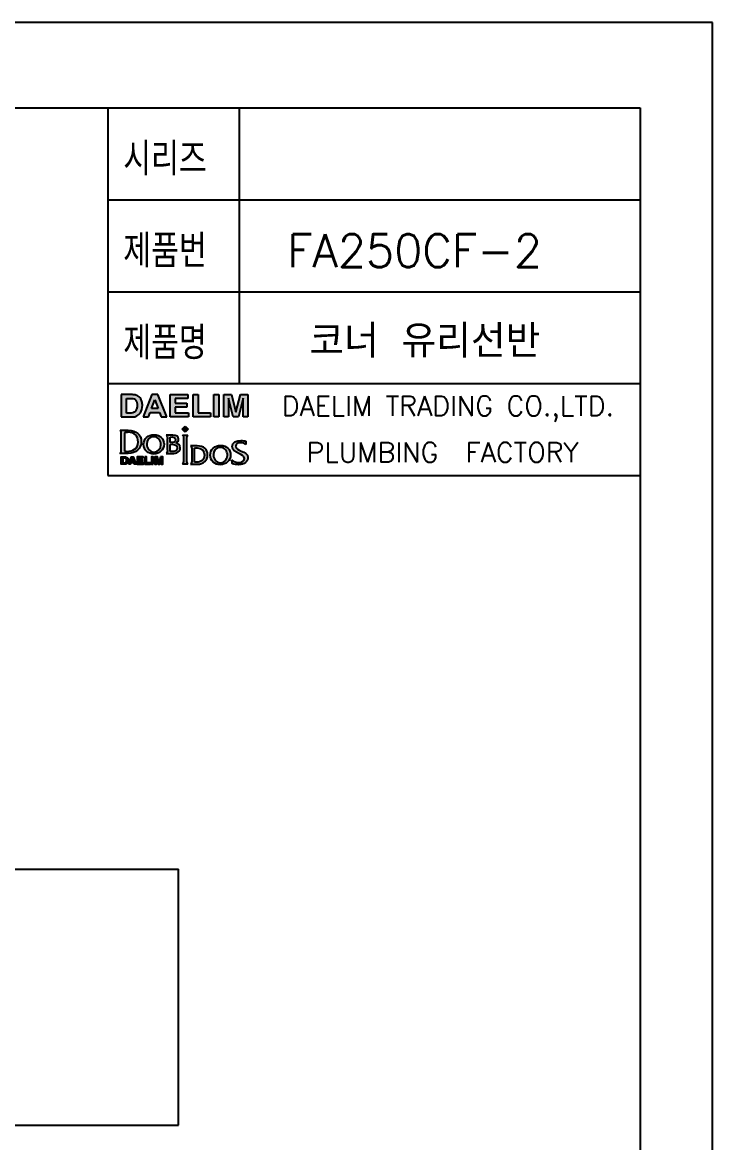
# Model space of a CAD drawing. Extents: x -7342 to 109, y -2632 to 214.
# Drawn here: x -5386.5 to -5281.5, y -2505.9 to -2335.3 of the extents above; entities that cross this region are included whole.
import ezdxf
from ezdxf.enums import TextEntityAlignment as Align

# ---------------------------------------------------------------- set-up
doc = ezdxf.new("R2010")
doc.units = 0
doc.header["$LTSCALE"] = 7
doc.layers.get('0').update_dxf_attribs({"color": 2, "linetype": 'CONTINUOUS'})
for name, color, linetype in [('D', 2, 'CONTINUOUS'), ('DIM', 2, 'CONTINUOUS'), ('TXT', 4, 'CONTINUOUS')]:
    doc.layers.add(name, color=color, linetype=linetype)
doc.styles.add('GHS', font='ROMANS.shx', dxfattribs={"bigfont": 'GHS.shx'})

# ---------------------------------------------------------------- blocks, each defined once
blk = doc.blocks.new('BORDER')
for p, q in [((1, 1), (0, 1)), ((1, 0), (1, 1))]:
    blk.add_line(p, q)

msp = doc.modelspace()

# ---------------------------------------------------------------- hatches: boundary and pattern name
at = {"layer": 'D'}
h = msp.add_hatch(color=256, dxfattribs=at)
h.dxf.hatch_style = 2
edge = h.paths.add_edge_path()
edge.add_spline(control_points=[(-5369.846, -2391.987), (-5369.846, -2391.987), (-5371.481, -2391.987), (-5371.481, -2391.987), (-5371.481, -2391.987), (-5371.481, -2395.392), (-5371.481, -2395.392), (-5371.481, -2395.392), (-5369.846, -2395.392), (-5369.846, -2395.392), (-5369.272, -2395.392), (-5368.847, -2395.18), (-5368.573, -2394.756), (-5368.371, -2394.442), (-5368.269, -2394.059), (-5368.269, -2393.605), (-5368.269, -2393.427), (-5368.293, -2393.239), (-5368.341, -2393.042), (-5368.389, -2392.846), (-5368.48, -2392.662), (-5368.611, -2392.493), (-5368.776, -2392.283), (-5368.992, -2392.139), (-5369.257, -2392.06), (-5369.415, -2392.015), (-5369.61, -2391.99), (-5369.846, -2391.987)], knot_values=[0, 0, 0, 0, 1, 1, 1, 2, 2, 2, 3, 3, 3, 4, 4, 4, 5, 5, 5, 6, 6, 6, 7, 7, 7, 8, 8, 8, 9, 9, 9, 9], degree=3, periodic=0)
edge = h.paths.add_edge_path()
edge.add_spline(control_points=[(-5369.979, -2392.573), (-5369.616, -2392.573), (-5369.374, -2392.665), (-5369.254, -2392.852), (-5369.134, -2393.037), (-5369.072, -2393.306), (-5369.072, -2393.653), (-5369.072, -2393.907), (-5369.112, -2394.124), (-5369.193, -2394.307), (-5369.341, -2394.639), (-5369.603, -2394.806), (-5369.979, -2394.806), (-5369.979, -2394.806), (-5370.712, -2394.806), (-5370.712, -2394.806), (-5370.712, -2394.806), (-5370.712, -2392.573), (-5370.712, -2392.573), (-5370.712, -2392.573), (-5369.979, -2392.573), (-5369.979, -2392.573)], knot_values=[0, 0, 0, 0, 1, 1, 1, 2, 2, 2, 3, 3, 3, 4, 4, 4, 5, 5, 5, 6, 6, 6, 7, 7, 7, 7], degree=3, periodic=0)
h = msp.add_hatch(color=256, dxfattribs=at)
h.dxf.hatch_style = 2
edge = h.paths.add_edge_path()
edge.add_spline(control_points=[(-5368.164, -2395.392), (-5368.164, -2395.392), (-5367.333, -2395.392), (-5367.333, -2395.392), (-5367.333, -2395.392), (-5367.075, -2394.689), (-5367.075, -2394.689), (-5367.075, -2394.689), (-5365.684, -2394.689), (-5365.684, -2394.689), (-5365.684, -2394.689), (-5365.434, -2395.392), (-5365.434, -2395.392), (-5365.434, -2395.392), (-5364.574, -2395.392), (-5364.574, -2395.392), (-5364.574, -2395.392), (-5365.911, -2391.987), (-5365.911, -2391.987), (-5365.911, -2391.987), (-5366.811, -2391.987), (-5366.811, -2391.987), (-5366.811, -2391.987), (-5368.164, -2395.392), (-5368.164, -2395.392)], knot_values=[0, 0, 0, 0, 1, 1, 1, 2, 2, 2, 3, 3, 3, 4, 4, 4, 5, 5, 5, 6, 6, 6, 7, 7, 7, 8, 8, 8, 8], degree=3, periodic=0)
edge = h.paths.add_edge_path()
edge.add_spline(control_points=[(-5366.37, -2392.765), (-5366.37, -2392.765), (-5365.893, -2394.104), (-5365.893, -2394.104), (-5365.893, -2394.104), (-5366.862, -2394.104), (-5366.862, -2394.104), (-5366.862, -2394.104), (-5366.37, -2392.765), (-5366.37, -2392.765)], knot_values=[0, 0, 0, 0, 1, 1, 1, 2, 2, 2, 3, 3, 3, 3], degree=3, periodic=0)
h = msp.add_hatch(color=256, dxfattribs=at)
h.dxf.hatch_style = 2
edge = h.paths.add_edge_path()
edge.add_spline(control_points=[(-5361.332, -2392.59), (-5361.332, -2392.59), (-5363.287, -2392.59), (-5363.287, -2392.59), (-5363.287, -2392.59), (-5363.287, -2393.31), (-5363.287, -2393.31), (-5363.287, -2393.31), (-5361.496, -2393.31), (-5361.496, -2393.31), (-5361.496, -2393.31), (-5361.496, -2393.895), (-5361.496, -2393.895), (-5361.496, -2393.895), (-5363.287, -2393.895), (-5363.287, -2393.895), (-5363.287, -2393.895), (-5363.287, -2394.782), (-5363.287, -2394.782), (-5363.287, -2394.782), (-5361.233, -2394.782), (-5361.233, -2394.782), (-5361.233, -2394.782), (-5361.233, -2395.392), (-5361.233, -2395.392), (-5361.233, -2395.392), (-5364.062, -2395.392), (-5364.062, -2395.392), (-5364.062, -2395.392), (-5364.062, -2391.987), (-5364.062, -2391.987), (-5364.062, -2391.987), (-5361.332, -2391.987), (-5361.332, -2391.987), (-5361.332, -2391.987), (-5361.332, -2392.59), (-5361.332, -2392.59)], knot_values=[0, 0, 0, 0, 1, 1, 1, 2, 2, 2, 3, 3, 3, 4, 4, 4, 5, 5, 5, 6, 6, 6, 7, 7, 7, 8, 8, 8, 9, 9, 9, 10, 10, 10, 11, 11, 11, 12, 12, 12, 12], degree=3, periodic=0)
h = msp.add_hatch(color=256, dxfattribs=at)
h.dxf.hatch_style = 2
edge = h.paths.add_edge_path()
edge.add_spline(control_points=[(-5360.565, -2391.987), (-5360.565, -2391.987), (-5359.776, -2391.987), (-5359.776, -2391.987), (-5359.776, -2391.987), (-5359.776, -2394.782), (-5359.776, -2394.782), (-5359.776, -2394.782), (-5357.888, -2394.782), (-5357.888, -2394.782), (-5357.888, -2394.782), (-5357.888, -2395.392), (-5357.888, -2395.392), (-5357.888, -2395.392), (-5360.565, -2395.392), (-5360.565, -2395.392), (-5360.565, -2395.392), (-5360.565, -2391.987), (-5360.565, -2391.987)], knot_values=[0, 0, 0, 0, 1, 1, 1, 2, 2, 2, 3, 3, 3, 4, 4, 4, 5, 5, 5, 6, 6, 6, 6], degree=3, periodic=0)
h = msp.add_hatch(color=256, dxfattribs=at)
h.dxf.hatch_style = 2
edge = h.paths.add_edge_path()
edge.add_spline(control_points=[(-5356.625, -2395.392), (-5356.625, -2395.392), (-5357.415, -2395.392), (-5357.415, -2395.392), (-5357.415, -2395.392), (-5357.415, -2391.987), (-5357.415, -2391.987), (-5357.415, -2391.987), (-5356.625, -2391.987), (-5356.625, -2391.987), (-5356.625, -2391.987), (-5356.625, -2395.392), (-5356.625, -2395.392)], knot_values=[0, 0, 0, 0, 1, 1, 1, 2, 2, 2, 3, 3, 3, 4, 4, 4, 4], degree=3, periodic=0)
h = msp.add_hatch(color=256, dxfattribs=at)
h.dxf.hatch_style = 2
edge = h.paths.add_edge_path()
edge.add_spline(control_points=[(-5353.36, -2391.987), (-5353.36, -2391.987), (-5352.223, -2391.987), (-5352.223, -2391.987), (-5352.223, -2391.987), (-5352.223, -2395.392), (-5352.223, -2395.392), (-5352.223, -2395.392), (-5352.956, -2395.392), (-5352.956, -2395.392), (-5352.956, -2395.392), (-5352.956, -2393.089), (-5352.956, -2393.089), (-5352.956, -2393.023), (-5352.955, -2392.93), (-5352.955, -2392.811), (-5352.952, -2392.691), (-5352.951, -2392.599), (-5352.951, -2392.534), (-5352.951, -2392.534), (-5353.673, -2395.392), (-5353.673, -2395.392), (-5353.673, -2395.392), (-5354.443, -2395.392), (-5354.443, -2395.392), (-5354.443, -2395.392), (-5355.159, -2392.534), (-5355.159, -2392.534), (-5355.159, -2392.599), (-5355.159, -2392.691), (-5355.156, -2392.811), (-5355.154, -2392.93), (-5355.154, -2393.023), (-5355.154, -2393.089), (-5355.154, -2393.089), (-5355.154, -2395.392), (-5355.154, -2395.392), (-5355.154, -2395.392), (-5355.889, -2395.392), (-5355.889, -2395.392), (-5355.889, -2395.392), (-5355.889, -2391.987), (-5355.889, -2391.987), (-5355.889, -2391.987), (-5354.737, -2391.987), (-5354.737, -2391.987), (-5354.737, -2391.987), (-5354.048, -2394.663), (-5354.048, -2394.663), (-5354.048, -2394.663), (-5353.36, -2391.987), (-5353.36, -2391.987)], knot_values=[0, 0, 0, 0, 1, 1, 1, 2, 2, 2, 3, 3, 3, 4, 4, 4, 5, 5, 5, 6, 6, 6, 7, 7, 7, 8, 8, 8, 9, 9, 9, 10, 10, 10, 11, 11, 11, 12, 12, 12, 13, 13, 13, 14, 14, 14, 15, 15, 15, 16, 16, 16, 17, 17, 17, 17], degree=3, periodic=0)
h = msp.add_hatch(color=256, dxfattribs=at)
h.dxf.hatch_style = 2
edge = h.paths.add_edge_path()
edge.add_spline(control_points=[(-5370.977, -2397.79), (-5370.977, -2397.79), (-5371.001, -2397.795), (-5371.001, -2397.795), (-5371.001, -2397.795), (-5371.001, -2400.581), (-5371.001, -2400.581), (-5371.001, -2400.581), (-5370.977, -2400.586), (-5370.977, -2400.586), (-5370.846, -2400.613), (-5370.708, -2400.625), (-5370.556, -2400.625), (-5369.802, -2400.625), (-5368.922, -2400.255), (-5368.922, -2399.21), (-5368.922, -2398.255), (-5369.468, -2397.728), (-5370.459, -2397.728), (-5370.625, -2397.728), (-5370.794, -2397.749), (-5370.977, -2397.79)], knot_values=[0, 0, 0, 0, 1, 1, 1, 2, 2, 2, 3, 3, 3, 4, 4, 4, 5, 5, 5, 6, 6, 6, 7, 7, 7, 7], degree=3, periodic=0)
edge = h.paths.add_edge_path()
edge.add_spline(control_points=[(-5370.418, -2397.42), (-5369.197, -2397.42), (-5368.439, -2398.081), (-5368.439, -2399.144), (-5368.439, -2400.198), (-5369.264, -2400.934), (-5370.445, -2400.934), (-5370.445, -2400.934), (-5371.566, -2400.934), (-5371.684, -2400.934), (-5371.5, -2400.781), (-5371.479, -2400.585), (-5371.479, -2400.36), (-5371.479, -2400.332), (-5371.479, -2400.304), (-5371.479, -2400.275), (-5371.479, -2400.275), (-5371.48, -2400.182), (-5371.48, -2400.182), (-5371.48, -2400.182), (-5371.48, -2398.134), (-5371.48, -2398.134), (-5371.48, -2398.134), (-5371.479, -2398.053), (-5371.479, -2398.053), (-5371.479, -2398.022), (-5371.478, -2397.99), (-5371.478, -2397.958), (-5371.478, -2397.755), (-5371.497, -2397.526), (-5371.653, -2397.42), (-5371.487, -2397.42), (-5370.418, -2397.42), (-5370.418, -2397.42)], knot_values=[0, 0, 0, 0, 1, 1, 1, 2, 2, 2, 3, 3, 3, 4, 4, 4, 5, 5, 5, 6, 6, 6, 7, 7, 7, 8, 8, 8, 9, 9, 9, 10, 10, 10, 11, 11, 11, 11], degree=3, periodic=0)
h = msp.add_hatch(color=256, dxfattribs=at)
h.dxf.hatch_style = 2
h.paths.add_polyline_path([(-5361.312, -2397.245), (-5361.76, -2397.692), (-5362.207, -2397.245), (-5361.76, -2396.797)])
h = msp.add_hatch(color=256, dxfattribs=at)
h.dxf.hatch_style = 2
edge = h.paths.add_edge_path()
edge.add_spline(control_points=[(-5366.503, -2398.092), (-5367.396, -2398.071), (-5368.098, -2398.747), (-5368.098, -2399.555), (-5368.098, -2400.428), (-5367.388, -2401.032), (-5366.545, -2401.032), (-5365.699, -2401.032), (-5364.98, -2400.402), (-5364.98, -2399.534), (-5364.98, -2398.769), (-5365.609, -2398.088), (-5366.503, -2398.092)], knot_values=[0, 0, 0, 0, 1, 1, 1, 2, 2, 2, 3, 3, 3, 4, 4, 4, 4], degree=3, periodic=0)
edge = h.paths.add_edge_path()
edge.add_spline(control_points=[(-5366.532, -2398.398), (-5365.861, -2398.398), (-5365.465, -2398.998), (-5365.465, -2399.619), (-5365.465, -2400.253), (-5365.877, -2400.725), (-5366.524, -2400.725), (-5367.192, -2400.725), (-5367.613, -2400.113), (-5367.613, -2399.517), (-5367.613, -2398.875), (-5367.192, -2398.398), (-5366.532, -2398.398)], knot_values=[0, 0, 0, 0, 1, 1, 1, 2, 2, 2, 3, 3, 3, 4, 4, 4, 4], degree=3, periodic=0)
h = msp.add_hatch(color=256, dxfattribs=at)
h.dxf.hatch_style = 2
edge = h.paths.add_edge_path()
edge.add_spline(control_points=[(-5364.042, -2399.292), (-5364.042, -2399.292), (-5364.042, -2398.458), (-5364.042, -2398.458), (-5364.042, -2398.458), (-5363.757, -2398.428), (-5363.757, -2398.428), (-5363.502, -2398.403), (-5363.23, -2398.556), (-5363.23, -2398.849), (-5363.23, -2399.198), (-5363.625, -2399.292), (-5363.902, -2399.292), (-5363.902, -2399.292), (-5364.042, -2399.292), (-5364.042, -2399.292)], knot_values=[0, 0, 0, 0, 1, 1, 1, 2, 2, 2, 3, 3, 3, 4, 4, 4, 5, 5, 5, 5], degree=3, periodic=0)
edge = h.paths.add_edge_path()
edge.add_spline(control_points=[(-5364.476, -2400.364), (-5364.476, -2400.559), (-5364.451, -2400.87), (-5364.663, -2400.951), (-5364.663, -2400.951), (-5364.663, -2400.963), (-5364.663, -2400.963), (-5364.663, -2400.963), (-5363.961, -2400.963), (-5363.961, -2400.963), (-5363.643, -2400.963), (-5363.306, -2400.976), (-5363.009, -2400.832), (-5362.724, -2400.696), (-5362.498, -2400.415), (-5362.498, -2400.087), (-5362.498, -2399.67), (-5362.809, -2399.415), (-5363.192, -2399.334), (-5362.949, -2399.228), (-5362.766, -2399.066), (-5362.766, -2398.781), (-5362.766, -2398.403), (-5363.094, -2398.165), (-5363.655, -2398.165), (-5363.655, -2398.165), (-5364.663, -2398.165), (-5364.663, -2398.165), (-5364.663, -2398.165), (-5364.663, -2398.177), (-5364.663, -2398.177), (-5364.446, -2398.258), (-5364.476, -2398.569), (-5364.476, -2398.76), (-5364.476, -2398.76), (-5364.476, -2400.364), (-5364.476, -2400.364)], knot_values=[0, 0, 0, 0, 1, 1, 1, 2, 2, 2, 3, 3, 3, 4, 4, 4, 5, 5, 5, 6, 6, 6, 7, 7, 7, 8, 8, 8, 9, 9, 9, 10, 10, 10, 11, 11, 11, 12, 12, 12, 12], degree=3, periodic=0)
edge = h.paths.add_edge_path()
edge.add_spline(control_points=[(-5364.042, -2400.623), (-5364.042, -2400.623), (-5364.042, -2399.572), (-5364.042, -2399.572), (-5364.042, -2399.572), (-5363.745, -2399.555), (-5363.745, -2399.555), (-5363.37, -2399.534), (-5362.97, -2399.713), (-5362.97, -2400.126), (-5362.97, -2400.529), (-5363.323, -2400.691), (-5363.672, -2400.657), (-5363.672, -2400.657), (-5364.042, -2400.623), (-5364.042, -2400.623)], knot_values=[0, 0, 0, 0, 1, 1, 1, 2, 2, 2, 3, 3, 3, 4, 4, 4, 5, 5, 5, 5], degree=3, periodic=0)
h = msp.add_hatch(color=256, dxfattribs=at)
h.dxf.hatch_style = 2
edge = h.paths.add_edge_path()
edge.add_spline(control_points=[(-5361.977, -2398.764), (-5361.977, -2398.569), (-5361.947, -2398.258), (-5362.164, -2398.177), (-5362.164, -2398.177), (-5362.164, -2398.165), (-5362.164, -2398.165), (-5362.164, -2398.165), (-5361.356, -2398.165), (-5361.356, -2398.165), (-5361.356, -2398.165), (-5361.356, -2398.177), (-5361.356, -2398.177), (-5361.568, -2398.258), (-5361.543, -2398.573), (-5361.543, -2398.764), (-5361.543, -2398.764), (-5361.543, -2401.992), (-5361.543, -2401.992), (-5361.543, -2402.183), (-5361.568, -2402.494), (-5361.356, -2402.575), (-5361.356, -2402.575), (-5361.356, -2402.587), (-5361.356, -2402.587), (-5361.356, -2402.587), (-5362.164, -2402.587), (-5362.164, -2402.587), (-5362.164, -2402.587), (-5362.164, -2402.575), (-5362.164, -2402.575), (-5361.951, -2402.498), (-5361.977, -2402.183), (-5361.977, -2401.992), (-5361.977, -2401.992), (-5361.977, -2398.764), (-5361.977, -2398.764)], knot_values=[0, 0, 0, 0, 1, 1, 1, 2, 2, 2, 3, 3, 3, 4, 4, 4, 5, 5, 5, 6, 6, 6, 7, 7, 7, 8, 8, 8, 9, 9, 9, 10, 10, 10, 11, 11, 11, 12, 12, 12, 12], degree=3, periodic=0)
h = msp.add_hatch(color=256, dxfattribs=at)
h.dxf.hatch_style = 2
edge = h.paths.add_edge_path()
edge.add_spline(control_points=[(-5356.367, -2399.718), (-5357.26, -2399.697), (-5357.962, -2400.373), (-5357.962, -2401.182), (-5357.962, -2402.054), (-5357.252, -2402.658), (-5356.409, -2402.658), (-5355.563, -2402.658), (-5354.844, -2402.028), (-5354.844, -2401.16), (-5354.844, -2400.395), (-5355.473, -2399.714), (-5356.367, -2399.718)], knot_values=[0, 0, 0, 0, 1, 1, 1, 2, 2, 2, 3, 3, 3, 4, 4, 4, 4], degree=3, periodic=0)
edge = h.paths.add_edge_path()
edge.add_spline(control_points=[(-5356.396, -2400.025), (-5355.724, -2400.025), (-5355.328, -2400.624), (-5355.328, -2401.245), (-5355.328, -2401.879), (-5355.741, -2402.351), (-5356.388, -2402.351), (-5357.056, -2402.351), (-5357.477, -2401.739), (-5357.477, -2401.143), (-5357.477, -2400.501), (-5357.056, -2400.025), (-5356.396, -2400.025)], knot_values=[0, 0, 0, 0, 1, 1, 1, 2, 2, 2, 3, 3, 3, 4, 4, 4, 4], degree=3, periodic=0)
h = msp.add_hatch(color=256, dxfattribs=at)
h.dxf.hatch_style = 2
edge = h.paths.add_edge_path()
edge.add_spline(control_points=[(-5353.625, -2402.659), (-5353.966, -2402.659), (-5354.284, -2402.606), (-5354.569, -2402.503), (-5354.576, -2402.473), (-5354.67, -2402.068), (-5354.701, -2401.935), (-5354.377, -2402.186), (-5353.96, -2402.335), (-5353.565, -2402.335), (-5353.226, -2402.335), (-5352.755, -2402.127), (-5352.755, -2401.737), (-5352.755, -2401.324), (-5353.167, -2401.14), (-5353.602, -2400.945), (-5354.104, -2400.721), (-5354.623, -2400.488), (-5354.623, -2399.89), (-5354.623, -2399.217), (-5353.907, -2398.979), (-5353.294, -2398.979), (-5353.022, -2398.979), (-5352.762, -2399.017), (-5352.518, -2399.09), (-5352.518, -2399.131), (-5352.518, -2399.493), (-5352.518, -2399.603), (-5352.729, -2399.42), (-5353.041, -2399.303), (-5353.337, -2399.303), (-5353.676, -2399.303), (-5354.071, -2399.441), (-5354.071, -2399.831), (-5354.071, -2400.196), (-5353.659, -2400.384), (-5353.222, -2400.584), (-5352.721, -2400.813), (-5352.203, -2401.05), (-5352.203, -2401.568), (-5352.203, -2402.093), (-5352.747, -2402.659), (-5353.625, -2402.659)], knot_values=[0, 0, 0, 0, 1, 1, 1, 2, 2, 2, 3, 3, 3, 4, 4, 4, 5, 5, 5, 6, 6, 6, 7, 7, 7, 8, 8, 8, 9, 9, 9, 10, 10, 10, 11, 11, 11, 12, 12, 12, 13, 13, 13, 14, 14, 14, 14], degree=3, periodic=0)
h = msp.add_hatch(color=256, dxfattribs=at)
h.dxf.hatch_style = 2
edge = h.paths.add_edge_path()
edge.add_spline(control_points=[(-5360.771, -2401.977), (-5360.771, -2402.228), (-5360.746, -2402.432), (-5360.958, -2402.577), (-5360.958, -2402.577), (-5360.958, -2402.589), (-5360.958, -2402.589), (-5360.958, -2402.589), (-5359.937, -2402.589), (-5359.937, -2402.589), (-5358.985, -2402.589), (-5358.342, -2402.003), (-5358.342, -2401.165), (-5358.342, -2400.318), (-5358.946, -2399.791), (-5359.916, -2399.791), (-5359.916, -2399.791), (-5360.958, -2399.791), (-5360.958, -2399.791), (-5360.958, -2399.791), (-5360.958, -2399.803), (-5360.958, -2399.803), (-5360.742, -2399.867), (-5360.771, -2400.178), (-5360.771, -2400.373), (-5360.771, -2400.373), (-5360.771, -2401.977), (-5360.771, -2401.977)], knot_values=[0, 0, 0, 0, 1, 1, 1, 2, 2, 2, 3, 3, 3, 4, 4, 4, 5, 5, 5, 6, 6, 6, 7, 7, 7, 8, 8, 8, 9, 9, 9, 9], degree=3, periodic=0)
edge = h.paths.add_edge_path()
edge.add_spline(control_points=[(-5360.337, -2400.144), (-5360.21, -2400.114), (-5360.082, -2400.097), (-5359.954, -2400.097), (-5359.244, -2400.097), (-5358.827, -2400.471), (-5358.827, -2401.216), (-5358.827, -2401.952), (-5359.393, -2402.283), (-5360.027, -2402.283), (-5360.133, -2402.283), (-5360.235, -2402.275), (-5360.337, -2402.254), (-5360.337, -2402.254), (-5360.337, -2400.144), (-5360.337, -2400.144)], knot_values=[0, 0, 0, 0, 1, 1, 1, 2, 2, 2, 3, 3, 3, 4, 4, 4, 5, 5, 5, 5], degree=3, periodic=0)
h = msp.add_hatch(color=256, dxfattribs=at)
h.dxf.hatch_style = 2
edge = h.paths.add_edge_path()
edge.add_spline(control_points=[(-5370.942, -2401.471), (-5370.942, -2401.471), (-5371.478, -2401.471), (-5371.478, -2401.471), (-5371.478, -2401.471), (-5371.478, -2402.587), (-5371.478, -2402.587), (-5371.478, -2402.587), (-5370.942, -2402.587), (-5370.942, -2402.587), (-5370.754, -2402.587), (-5370.614, -2402.518), (-5370.524, -2402.379), (-5370.458, -2402.276), (-5370.424, -2402.15), (-5370.424, -2402.001), (-5370.424, -2401.943), (-5370.432, -2401.881), (-5370.448, -2401.817), (-5370.464, -2401.752), (-5370.494, -2401.692), (-5370.537, -2401.636), (-5370.591, -2401.568), (-5370.662, -2401.52), (-5370.749, -2401.494), (-5370.8, -2401.48), (-5370.864, -2401.472), (-5370.942, -2401.471)], knot_values=[0, 0, 0, 0, 1, 1, 1, 2, 2, 2, 3, 3, 3, 4, 4, 4, 5, 5, 5, 6, 6, 6, 7, 7, 7, 8, 8, 8, 9, 9, 9, 9], degree=3, periodic=0)
edge = h.paths.add_edge_path()
edge.add_spline(control_points=[(-5370.985, -2401.663), (-5370.866, -2401.663), (-5370.787, -2401.693), (-5370.747, -2401.754), (-5370.708, -2401.815), (-5370.688, -2401.903), (-5370.688, -2402.017), (-5370.688, -2402.1), (-5370.701, -2402.171), (-5370.728, -2402.232), (-5370.776, -2402.34), (-5370.862, -2402.395), (-5370.985, -2402.395), (-5370.985, -2402.395), (-5371.226, -2402.395), (-5371.226, -2402.395), (-5371.226, -2402.395), (-5371.226, -2401.663), (-5371.226, -2401.663), (-5371.226, -2401.663), (-5370.985, -2401.663), (-5370.985, -2401.663)], knot_values=[0, 0, 0, 0, 1, 1, 1, 2, 2, 2, 3, 3, 3, 4, 4, 4, 5, 5, 5, 6, 6, 6, 7, 7, 7, 7], degree=3, periodic=0)
h = msp.add_hatch(color=256, dxfattribs=at)
h.dxf.hatch_style = 2
edge = h.paths.add_edge_path()
edge.add_spline(control_points=[(-5370.39, -2402.587), (-5370.39, -2402.587), (-5370.118, -2402.587), (-5370.118, -2402.587), (-5370.118, -2402.587), (-5370.033, -2402.357), (-5370.033, -2402.357), (-5370.033, -2402.357), (-5369.577, -2402.357), (-5369.577, -2402.357), (-5369.577, -2402.357), (-5369.495, -2402.587), (-5369.495, -2402.587), (-5369.495, -2402.587), (-5369.213, -2402.587), (-5369.213, -2402.587), (-5369.213, -2402.587), (-5369.651, -2401.471), (-5369.651, -2401.471), (-5369.651, -2401.471), (-5369.946, -2401.471), (-5369.946, -2401.471), (-5369.946, -2401.471), (-5370.39, -2402.587), (-5370.39, -2402.587)], knot_values=[0, 0, 0, 0, 1, 1, 1, 2, 2, 2, 3, 3, 3, 4, 4, 4, 5, 5, 5, 6, 6, 6, 7, 7, 7, 8, 8, 8, 8], degree=3, periodic=0)
edge = h.paths.add_edge_path()
edge.add_spline(control_points=[(-5369.802, -2401.726), (-5369.802, -2401.726), (-5369.645, -2402.165), (-5369.645, -2402.165), (-5369.645, -2402.165), (-5369.963, -2402.165), (-5369.963, -2402.165), (-5369.963, -2402.165), (-5369.802, -2401.726), (-5369.802, -2401.726)], knot_values=[0, 0, 0, 0, 1, 1, 1, 2, 2, 2, 3, 3, 3, 3], degree=3, periodic=0)
h = msp.add_hatch(color=256, dxfattribs=at)
h.dxf.hatch_style = 2
edge = h.paths.add_edge_path()
edge.add_spline(control_points=[(-5368.149, -2401.668), (-5368.149, -2401.668), (-5368.791, -2401.668), (-5368.791, -2401.668), (-5368.791, -2401.668), (-5368.791, -2401.905), (-5368.791, -2401.905), (-5368.791, -2401.905), (-5368.203, -2401.905), (-5368.203, -2401.905), (-5368.203, -2401.905), (-5368.203, -2402.096), (-5368.203, -2402.096), (-5368.203, -2402.096), (-5368.791, -2402.096), (-5368.791, -2402.096), (-5368.791, -2402.096), (-5368.791, -2402.387), (-5368.791, -2402.387), (-5368.791, -2402.387), (-5368.117, -2402.387), (-5368.117, -2402.387), (-5368.117, -2402.387), (-5368.117, -2402.587), (-5368.117, -2402.587), (-5368.117, -2402.587), (-5369.045, -2402.587), (-5369.045, -2402.587), (-5369.045, -2402.587), (-5369.045, -2401.471), (-5369.045, -2401.471), (-5369.045, -2401.471), (-5368.149, -2401.471), (-5368.149, -2401.471), (-5368.149, -2401.471), (-5368.149, -2401.668), (-5368.149, -2401.668)], knot_values=[0, 0, 0, 0, 1, 1, 1, 2, 2, 2, 3, 3, 3, 4, 4, 4, 5, 5, 5, 6, 6, 6, 7, 7, 7, 8, 8, 8, 9, 9, 9, 10, 10, 10, 11, 11, 11, 12, 12, 12, 12], degree=3, periodic=0)
h = msp.add_hatch(color=256, dxfattribs=at)
h.dxf.hatch_style = 2
edge = h.paths.add_edge_path()
edge.add_spline(control_points=[(-5367.898, -2401.471), (-5367.898, -2401.471), (-5367.639, -2401.471), (-5367.639, -2401.471), (-5367.639, -2401.471), (-5367.639, -2402.387), (-5367.639, -2402.387), (-5367.639, -2402.387), (-5367.02, -2402.387), (-5367.02, -2402.387), (-5367.02, -2402.387), (-5367.02, -2402.587), (-5367.02, -2402.587), (-5367.02, -2402.587), (-5367.898, -2402.587), (-5367.898, -2402.587), (-5367.898, -2402.587), (-5367.898, -2401.471), (-5367.898, -2401.471)], knot_values=[0, 0, 0, 0, 1, 1, 1, 2, 2, 2, 3, 3, 3, 4, 4, 4, 5, 5, 5, 6, 6, 6, 6], degree=3, periodic=0)
h = msp.add_hatch(color=256, dxfattribs=at)
h.dxf.hatch_style = 2
edge = h.paths.add_edge_path()
edge.add_spline(control_points=[(-5366.606, -2402.587), (-5366.606, -2402.587), (-5366.865, -2402.587), (-5366.865, -2402.587), (-5366.865, -2402.587), (-5366.865, -2401.471), (-5366.865, -2401.471), (-5366.865, -2401.471), (-5366.606, -2401.471), (-5366.606, -2401.471), (-5366.606, -2401.471), (-5366.606, -2402.587), (-5366.606, -2402.587)], knot_values=[0, 0, 0, 0, 1, 1, 1, 2, 2, 2, 3, 3, 3, 4, 4, 4, 4], degree=3, periodic=0)
h = msp.add_hatch(color=256, dxfattribs=at)
h.dxf.hatch_style = 2
edge = h.paths.add_edge_path()
edge.add_spline(control_points=[(-5365.535, -2401.471), (-5365.535, -2401.471), (-5365.162, -2401.471), (-5365.162, -2401.471), (-5365.162, -2401.471), (-5365.162, -2402.587), (-5365.162, -2402.587), (-5365.162, -2402.587), (-5365.402, -2402.587), (-5365.402, -2402.587), (-5365.402, -2402.587), (-5365.402, -2401.832), (-5365.402, -2401.832), (-5365.402, -2401.81), (-5365.402, -2401.78), (-5365.402, -2401.741), (-5365.401, -2401.702), (-5365.4, -2401.671), (-5365.4, -2401.65), (-5365.4, -2401.65), (-5365.637, -2402.587), (-5365.637, -2402.587), (-5365.637, -2402.587), (-5365.89, -2402.587), (-5365.89, -2402.587), (-5365.89, -2402.587), (-5366.125, -2401.65), (-5366.125, -2401.65), (-5366.125, -2401.671), (-5366.125, -2401.702), (-5366.124, -2401.741), (-5366.123, -2401.78), (-5366.123, -2401.81), (-5366.123, -2401.832), (-5366.123, -2401.832), (-5366.123, -2402.587), (-5366.123, -2402.587), (-5366.123, -2402.587), (-5366.364, -2402.587), (-5366.364, -2402.587), (-5366.364, -2402.587), (-5366.364, -2401.471), (-5366.364, -2401.471), (-5366.364, -2401.471), (-5365.986, -2401.471), (-5365.986, -2401.471), (-5365.986, -2401.471), (-5365.76, -2402.348), (-5365.76, -2402.348), (-5365.76, -2402.348), (-5365.535, -2401.471), (-5365.535, -2401.471)], knot_values=[0, 0, 0, 0, 1, 1, 1, 2, 2, 2, 3, 3, 3, 4, 4, 4, 5, 5, 5, 6, 6, 6, 7, 7, 7, 8, 8, 8, 9, 9, 9, 10, 10, 10, 11, 11, 11, 12, 12, 12, 13, 13, 13, 14, 14, 14, 15, 15, 15, 16, 16, 16, 17, 17, 17, 17], degree=3, periodic=0)

# ---------------------------------------------------------------- linework, layer by layer
at = {"color": 4}
for p, q in [((-5670.522, -2348.314), (-5292.522, -2348.314)), ((-5292.522, -2348.314), (-5292.522, -2622.314))]:
    msp.add_line(p, q, dxfattribs=at)
at = {"color": 7}
for p, q in [((-5373.522, -2348.314), (-5373.522, -2404.314)), ((-5353.522, -2348.314), (-5353.522, -2390.314)), ((-5373.522, -2362.314), (-5292.522, -2362.314)), ((-5373.522, -2376.314), (-5292.522, -2376.314)), ((-5373.522, -2390.314), (-5292.522, -2390.314)), ((-5373.522, -2404.314), (-5292.522, -2404.314))]:
    msp.add_line(p, q, dxfattribs=at)
at = {"layer": 'D'}
for p, q in [((-5362.207, -2397.245), (-5361.76, -2396.797)), ((-5361.76, -2397.692), (-5362.207, -2397.245)), ((-5361.76, -2396.797), (-5361.312, -2397.245)), ((-5361.312, -2397.245), (-5361.76, -2397.692))]:
    msp.add_line(p, q, dxfattribs=at)
for points in [[(-5369.846, -2391.987), (-5369.846, -2391.987), (-5371.481, -2391.987), (-5371.481, -2391.987)], [(-5371.481, -2391.987), (-5371.481, -2391.987), (-5371.481, -2395.392), (-5371.481, -2395.392)], [(-5370.712, -2394.806), (-5370.712, -2394.806), (-5370.712, -2392.573), (-5370.712, -2392.573)], [(-5370.712, -2392.573), (-5370.712, -2392.573), (-5369.979, -2392.573), (-5369.979, -2392.573)], [(-5369.979, -2392.573), (-5369.616, -2392.573), (-5369.374, -2392.665), (-5369.254, -2392.852)], [(-5369.257, -2392.06), (-5369.415, -2392.015), (-5369.61, -2391.99), (-5369.846, -2391.987)], [(-5368.611, -2392.493), (-5368.776, -2392.283), (-5368.992, -2392.139), (-5369.257, -2392.06)], [(-5368.341, -2393.042), (-5368.389, -2392.846), (-5368.48, -2392.662), (-5368.611, -2392.493)], [(-5366.811, -2391.987), (-5366.811, -2391.987), (-5368.164, -2395.392), (-5368.164, -2395.392)], [(-5366.862, -2394.104), (-5366.862, -2394.104), (-5366.37, -2392.765), (-5366.37, -2392.765)], [(-5365.911, -2391.987), (-5365.911, -2391.987), (-5366.811, -2391.987), (-5366.811, -2391.987)], [(-5366.37, -2392.765), (-5366.37, -2392.765), (-5365.893, -2394.104), (-5365.893, -2394.104)], [(-5364.574, -2395.392), (-5364.574, -2395.392), (-5365.911, -2391.987), (-5365.911, -2391.987)], [(-5364.062, -2395.392), (-5364.062, -2395.392), (-5364.062, -2391.987), (-5364.062, -2391.987)], [(-5364.062, -2391.987), (-5364.062, -2391.987), (-5361.332, -2391.987), (-5361.332, -2391.987)], [(-5361.332, -2392.59), (-5361.332, -2392.59), (-5363.287, -2392.59), (-5363.287, -2392.59)], [(-5363.287, -2392.59), (-5363.287, -2392.59), (-5363.287, -2393.31), (-5363.287, -2393.31)], [(-5361.332, -2391.987), (-5361.332, -2391.987), (-5361.332, -2392.59), (-5361.332, -2392.59)], [(-5360.565, -2391.987), (-5360.565, -2391.987), (-5359.776, -2391.987), (-5359.776, -2391.987)], [(-5360.565, -2395.392), (-5360.565, -2395.392), (-5360.565, -2391.987), (-5360.565, -2391.987)], [(-5359.776, -2391.987), (-5359.776, -2391.987), (-5359.776, -2394.782), (-5359.776, -2394.782)], [(-5357.415, -2395.392), (-5357.415, -2395.392), (-5357.415, -2391.987), (-5357.415, -2391.987)], [(-5357.415, -2391.987), (-5357.415, -2391.987), (-5356.625, -2391.987), (-5356.625, -2391.987)], [(-5356.625, -2391.987), (-5356.625, -2391.987), (-5356.625, -2395.392), (-5356.625, -2395.392)], [(-5355.889, -2395.392), (-5355.889, -2395.392), (-5355.889, -2391.987), (-5355.889, -2391.987)], [(-5355.889, -2391.987), (-5355.889, -2391.987), (-5354.737, -2391.987), (-5354.737, -2391.987)], [(-5354.443, -2395.392), (-5354.443, -2395.392), (-5355.159, -2392.534), (-5355.159, -2392.534)], [(-5355.159, -2392.534), (-5355.159, -2392.599), (-5355.159, -2392.691), (-5355.156, -2392.811)], [(-5355.156, -2392.811), (-5355.154, -2392.93), (-5355.154, -2393.023), (-5355.154, -2393.089)], [(-5354.737, -2391.987), (-5354.737, -2391.987), (-5354.048, -2394.663), (-5354.048, -2394.663)], [(-5354.048, -2394.663), (-5354.048, -2394.663), (-5353.36, -2391.987), (-5353.36, -2391.987)], [(-5352.951, -2392.534), (-5352.951, -2392.534), (-5353.673, -2395.392), (-5353.673, -2395.392)], [(-5353.36, -2391.987), (-5353.36, -2391.987), (-5352.223, -2391.987), (-5352.223, -2391.987)], [(-5352.956, -2393.089), (-5352.956, -2393.023), (-5352.955, -2392.93), (-5352.955, -2392.811)], [(-5352.955, -2392.811), (-5352.952, -2392.691), (-5352.951, -2392.599), (-5352.951, -2392.534)], [(-5352.223, -2391.987), (-5352.223, -2391.987), (-5352.223, -2395.392), (-5352.223, -2395.392)], [(-5369.193, -2394.307), (-5369.341, -2394.639), (-5369.603, -2394.806), (-5369.979, -2394.806)], [(-5365.893, -2394.104), (-5365.893, -2394.104), (-5366.862, -2394.104), (-5366.862, -2394.104)], [(-5363.287, -2393.31), (-5363.287, -2393.31), (-5361.496, -2393.31), (-5361.496, -2393.31)], [(-5361.496, -2393.895), (-5361.496, -2393.895), (-5363.287, -2393.895), (-5363.287, -2393.895)], [(-5363.287, -2393.895), (-5363.287, -2393.895), (-5363.287, -2394.782), (-5363.287, -2394.782)], [(-5361.496, -2393.31), (-5361.496, -2393.31), (-5361.496, -2393.895), (-5361.496, -2393.895)], [(-5355.154, -2393.089), (-5355.154, -2393.089), (-5355.154, -2395.392), (-5355.154, -2395.392)], [(-5352.956, -2395.392), (-5352.956, -2395.392), (-5352.956, -2393.089), (-5352.956, -2393.089)], [(-5371.481, -2395.392), (-5371.481, -2395.392), (-5369.846, -2395.392), (-5369.846, -2395.392)], [(-5369.979, -2394.806), (-5369.979, -2394.806), (-5370.712, -2394.806), (-5370.712, -2394.806)], [(-5369.846, -2395.392), (-5369.272, -2395.392), (-5368.847, -2395.18), (-5368.573, -2394.756)], [(-5368.164, -2395.392), (-5368.164, -2395.392), (-5367.333, -2395.392), (-5367.333, -2395.392)], [(-5367.333, -2395.392), (-5367.333, -2395.392), (-5367.075, -2394.689), (-5367.075, -2394.689)], [(-5367.075, -2394.689), (-5367.075, -2394.689), (-5365.684, -2394.689), (-5365.684, -2394.689)], [(-5365.684, -2394.689), (-5365.684, -2394.689), (-5365.434, -2395.392), (-5365.434, -2395.392)], [(-5365.434, -2395.392), (-5365.434, -2395.392), (-5364.574, -2395.392), (-5364.574, -2395.392)], [(-5361.233, -2395.392), (-5361.233, -2395.392), (-5364.062, -2395.392), (-5364.062, -2395.392)], [(-5363.287, -2394.782), (-5363.287, -2394.782), (-5361.233, -2394.782), (-5361.233, -2394.782)], [(-5361.233, -2394.782), (-5361.233, -2394.782), (-5361.233, -2395.392), (-5361.233, -2395.392)], [(-5357.888, -2395.392), (-5357.888, -2395.392), (-5360.565, -2395.392), (-5360.565, -2395.392)], [(-5359.776, -2394.782), (-5359.776, -2394.782), (-5357.888, -2394.782), (-5357.888, -2394.782)], [(-5357.888, -2394.782), (-5357.888, -2394.782), (-5357.888, -2395.392), (-5357.888, -2395.392)], [(-5356.625, -2395.392), (-5356.625, -2395.392), (-5357.415, -2395.392), (-5357.415, -2395.392)], [(-5355.154, -2395.392), (-5355.154, -2395.392), (-5355.889, -2395.392), (-5355.889, -2395.392)], [(-5353.673, -2395.392), (-5353.673, -2395.392), (-5354.443, -2395.392), (-5354.443, -2395.392)], [(-5352.223, -2395.392), (-5352.223, -2395.392), (-5352.956, -2395.392), (-5352.956, -2395.392)], [(-5371.653, -2397.42), (-5371.487, -2397.42), (-5370.418, -2397.42), (-5370.418, -2397.42)], [(-5370.977, -2397.79), (-5370.977, -2397.79), (-5371.001, -2397.795), (-5371.001, -2397.795)], [(-5371.001, -2397.795), (-5371.001, -2397.795), (-5371.001, -2400.581), (-5371.001, -2400.581)], [(-5371.48, -2398.134), (-5371.48, -2398.134), (-5371.479, -2398.053), (-5371.479, -2398.053)], [(-5371.48, -2400.182), (-5371.48, -2400.182), (-5371.48, -2398.134), (-5371.48, -2398.134)], [(-5363.655, -2398.165), (-5363.655, -2398.165), (-5364.663, -2398.165), (-5364.663, -2398.165)], [(-5364.663, -2398.165), (-5364.663, -2398.165), (-5364.663, -2398.177), (-5364.663, -2398.177)], [(-5364.663, -2398.177), (-5364.446, -2398.258), (-5364.476, -2398.569), (-5364.476, -2398.76)], [(-5364.476, -2398.76), (-5364.476, -2398.76), (-5364.476, -2400.364), (-5364.476, -2400.364)], [(-5364.042, -2398.458), (-5364.042, -2398.458), (-5363.757, -2398.428), (-5363.757, -2398.428)], [(-5364.042, -2399.292), (-5364.042, -2399.292), (-5364.042, -2398.458), (-5364.042, -2398.458)], [(-5363.902, -2399.292), (-5363.902, -2399.292), (-5364.042, -2399.292), (-5364.042, -2399.292)], [(-5364.042, -2399.572), (-5364.042, -2399.572), (-5363.745, -2399.555), (-5363.745, -2399.555)], [(-5364.042, -2400.623), (-5364.042, -2400.623), (-5364.042, -2399.572), (-5364.042, -2399.572)], [(-5362.164, -2398.177), (-5362.164, -2398.177), (-5362.164, -2398.165), (-5362.164, -2398.165)], [(-5362.164, -2398.165), (-5362.164, -2398.165), (-5361.356, -2398.165), (-5361.356, -2398.165)], [(-5361.977, -2398.764), (-5361.977, -2398.569), (-5361.947, -2398.258), (-5362.164, -2398.177)], [(-5361.977, -2401.992), (-5361.977, -2401.992), (-5361.977, -2398.764), (-5361.977, -2398.764)], [(-5361.356, -2398.177), (-5361.568, -2398.258), (-5361.543, -2398.573), (-5361.543, -2398.764)], [(-5361.543, -2398.764), (-5361.543, -2398.764), (-5361.543, -2401.992), (-5361.543, -2401.992)], [(-5361.356, -2398.165), (-5361.356, -2398.165), (-5361.356, -2398.177), (-5361.356, -2398.177)], [(-5352.518, -2399.09), (-5352.518, -2399.131), (-5352.518, -2399.493), (-5352.518, -2399.603)], [(-5370.445, -2400.934), (-5370.445, -2400.934), (-5371.566, -2400.934), (-5371.684, -2400.934)], [(-5371.479, -2400.275), (-5371.479, -2400.275), (-5371.48, -2400.182), (-5371.48, -2400.182)], [(-5371.001, -2400.581), (-5371.001, -2400.581), (-5370.977, -2400.586), (-5370.977, -2400.586)], [(-5364.476, -2400.364), (-5364.476, -2400.559), (-5364.451, -2400.87), (-5364.663, -2400.951)], [(-5364.663, -2400.951), (-5364.663, -2400.951), (-5364.663, -2400.963), (-5364.663, -2400.963)], [(-5364.663, -2400.963), (-5364.663, -2400.963), (-5363.961, -2400.963), (-5363.961, -2400.963)], [(-5363.672, -2400.657), (-5363.672, -2400.657), (-5364.042, -2400.623), (-5364.042, -2400.623)], [(-5363.961, -2400.963), (-5363.643, -2400.963), (-5363.306, -2400.976), (-5363.009, -2400.832)], [(-5359.916, -2399.791), (-5359.916, -2399.791), (-5360.958, -2399.791), (-5360.958, -2399.791)], [(-5360.958, -2399.791), (-5360.958, -2399.791), (-5360.958, -2399.803), (-5360.958, -2399.803)], [(-5360.958, -2399.803), (-5360.742, -2399.867), (-5360.771, -2400.178), (-5360.771, -2400.373)], [(-5360.771, -2400.373), (-5360.771, -2400.373), (-5360.771, -2401.977), (-5360.771, -2401.977)], [(-5360.337, -2402.254), (-5360.337, -2402.254), (-5360.337, -2400.144), (-5360.337, -2400.144)], [(-5362.164, -2402.575), (-5361.951, -2402.498), (-5361.977, -2402.183), (-5361.977, -2401.992)], [(-5362.164, -2402.587), (-5362.164, -2402.587), (-5362.164, -2402.575), (-5362.164, -2402.575)], [(-5361.356, -2402.587), (-5361.356, -2402.587), (-5362.164, -2402.587), (-5362.164, -2402.587)], [(-5361.543, -2401.992), (-5361.543, -2402.183), (-5361.568, -2402.494), (-5361.356, -2402.575)], [(-5361.356, -2402.575), (-5361.356, -2402.575), (-5361.356, -2402.587), (-5361.356, -2402.587)], [(-5360.771, -2401.977), (-5360.771, -2402.228), (-5360.746, -2402.432), (-5360.958, -2402.577)], [(-5360.958, -2402.577), (-5360.958, -2402.577), (-5360.958, -2402.589), (-5360.958, -2402.589)], [(-5360.958, -2402.589), (-5360.958, -2402.589), (-5359.937, -2402.589), (-5359.937, -2402.589)], [(-5354.569, -2402.503), (-5354.576, -2402.473), (-5354.67, -2402.068), (-5354.701, -2401.935)], [(-5353.625, -2402.659), (-5353.966, -2402.659), (-5354.284, -2402.606), (-5354.569, -2402.503)]]:
    msp.add_open_spline(points, degree=3, dxfattribs=at)
for points, knots in [([(-5369.254, -2392.852), (-5369.134, -2393.037), (-5369.072, -2393.306), (-5369.072, -2393.653), (-5369.072, -2393.907), (-5369.112, -2394.124), (-5369.193, -2394.307)], [1, 1, 1, 1, 2, 2, 2, 3, 3, 3, 3]), ([(-5368.573, -2394.756), (-5368.371, -2394.442), (-5368.269, -2394.059), (-5368.269, -2393.605), (-5368.269, -2393.427), (-5368.293, -2393.239), (-5368.341, -2393.042)], [4, 4, 4, 4, 5, 5, 5, 6, 6, 6, 6]), ([(-5371.479, -2398.053), (-5371.479, -2398.022), (-5371.478, -2397.99), (-5371.478, -2397.958), (-5371.478, -2397.755), (-5371.497, -2397.526), (-5371.653, -2397.42)], [8, 8, 8, 8, 9, 9, 9, 10, 10, 10, 10]), ([(-5370.977, -2400.586), (-5370.846, -2400.613), (-5370.708, -2400.625), (-5370.556, -2400.625), (-5369.802, -2400.625), (-5368.922, -2400.255), (-5368.922, -2399.21), (-5368.922, -2398.255), (-5369.468, -2397.728), (-5370.459, -2397.728), (-5370.625, -2397.728), (-5370.794, -2397.749), (-5370.977, -2397.79)], [3, 3, 3, 3, 4, 4, 4, 5, 5, 5, 6, 6, 6, 7, 7, 7, 7]), ([(-5370.418, -2397.42), (-5369.197, -2397.42), (-5368.439, -2398.081), (-5368.439, -2399.144), (-5368.439, -2400.198), (-5369.264, -2400.934), (-5370.445, -2400.934)], [0, 0, 0, 0, 1, 1, 1, 2, 2, 2, 2]), ([(-5366.503, -2398.092), (-5367.396, -2398.071), (-5368.098, -2398.747), (-5368.098, -2399.555), (-5368.098, -2400.428), (-5367.388, -2401.032), (-5366.545, -2401.032), (-5365.699, -2401.032), (-5364.98, -2400.402), (-5364.98, -2399.534), (-5364.98, -2398.769), (-5365.609, -2398.088), (-5366.503, -2398.092)], [0, 0, 0, 0, 1, 1, 1, 2, 2, 2, 3, 3, 3, 4, 4, 4, 4]), ([(-5366.532, -2398.398), (-5365.861, -2398.398), (-5365.465, -2398.998), (-5365.465, -2399.619), (-5365.465, -2400.253), (-5365.877, -2400.725), (-5366.524, -2400.725), (-5367.192, -2400.725), (-5367.613, -2400.113), (-5367.613, -2399.517), (-5367.613, -2398.875), (-5367.192, -2398.398), (-5366.532, -2398.398)], [0, 0, 0, 0, 1, 1, 1, 2, 2, 2, 3, 3, 3, 4, 4, 4, 4]), ([(-5363.757, -2398.428), (-5363.502, -2398.403), (-5363.23, -2398.556), (-5363.23, -2398.849), (-5363.23, -2399.198), (-5363.625, -2399.292), (-5363.902, -2399.292)], [2, 2, 2, 2, 3, 3, 3, 4, 4, 4, 4]), ([(-5363.745, -2399.555), (-5363.37, -2399.534), (-5362.97, -2399.713), (-5362.97, -2400.126), (-5362.97, -2400.529), (-5363.323, -2400.691), (-5363.672, -2400.657)], [2, 2, 2, 2, 3, 3, 3, 4, 4, 4, 4]), ([(-5363.192, -2399.334), (-5362.949, -2399.228), (-5362.766, -2399.066), (-5362.766, -2398.781), (-5362.766, -2398.403), (-5363.094, -2398.165), (-5363.655, -2398.165)], [6, 6, 6, 6, 7, 7, 7, 8, 8, 8, 8]), ([(-5363.009, -2400.832), (-5362.724, -2400.696), (-5362.498, -2400.415), (-5362.498, -2400.087), (-5362.498, -2399.67), (-5362.809, -2399.415), (-5363.192, -2399.334)], [4, 4, 4, 4, 5, 5, 5, 6, 6, 6, 6]), ([(-5356.367, -2399.718), (-5357.26, -2399.697), (-5357.962, -2400.373), (-5357.962, -2401.182), (-5357.962, -2402.054), (-5357.252, -2402.658), (-5356.409, -2402.658), (-5355.563, -2402.658), (-5354.844, -2402.028), (-5354.844, -2401.16), (-5354.844, -2400.395), (-5355.473, -2399.714), (-5356.367, -2399.718)], [0, 0, 0, 0, 1, 1, 1, 2, 2, 2, 3, 3, 3, 4, 4, 4, 4]), ([(-5353.602, -2400.945), (-5354.104, -2400.721), (-5354.623, -2400.488), (-5354.623, -2399.89), (-5354.623, -2399.217), (-5353.907, -2398.979), (-5353.294, -2398.979), (-5353.022, -2398.979), (-5352.762, -2399.017), (-5352.518, -2399.09)], [5, 5, 5, 5, 6, 6, 6, 7, 7, 7, 8, 8, 8, 8]), ([(-5352.518, -2399.603), (-5352.729, -2399.42), (-5353.041, -2399.303), (-5353.337, -2399.303), (-5353.676, -2399.303), (-5354.071, -2399.441), (-5354.071, -2399.831), (-5354.071, -2400.196), (-5353.659, -2400.384), (-5353.222, -2400.584)], [9, 9, 9, 9, 10, 10, 10, 11, 11, 11, 12, 12, 12, 12]), ([(-5371.684, -2400.934), (-5371.5, -2400.781), (-5371.479, -2400.585), (-5371.479, -2400.36), (-5371.479, -2400.332), (-5371.479, -2400.304), (-5371.479, -2400.275)], [3, 3, 3, 3, 4, 4, 4, 5, 5, 5, 5]), ([(-5360.337, -2400.144), (-5360.21, -2400.114), (-5360.082, -2400.097), (-5359.954, -2400.097), (-5359.244, -2400.097), (-5358.827, -2400.471), (-5358.827, -2401.216), (-5358.827, -2401.952), (-5359.393, -2402.283), (-5360.027, -2402.283), (-5360.133, -2402.283), (-5360.235, -2402.275), (-5360.337, -2402.254)], [0, 0, 0, 0, 1, 1, 1, 2, 2, 2, 3, 3, 3, 4, 4, 4, 4]), ([(-5359.937, -2402.589), (-5358.985, -2402.589), (-5358.342, -2402.003), (-5358.342, -2401.165), (-5358.342, -2400.318), (-5358.946, -2399.791), (-5359.916, -2399.791)], [3, 3, 3, 3, 4, 4, 4, 5, 5, 5, 5]), ([(-5356.396, -2400.025), (-5355.724, -2400.025), (-5355.328, -2400.624), (-5355.328, -2401.245), (-5355.328, -2401.879), (-5355.741, -2402.351), (-5356.388, -2402.351), (-5357.056, -2402.351), (-5357.477, -2401.739), (-5357.477, -2401.143), (-5357.477, -2400.501), (-5357.056, -2400.025), (-5356.396, -2400.025)], [0, 0, 0, 0, 1, 1, 1, 2, 2, 2, 3, 3, 3, 4, 4, 4, 4]), ([(-5354.701, -2401.935), (-5354.377, -2402.186), (-5353.96, -2402.335), (-5353.565, -2402.335), (-5353.226, -2402.335), (-5352.755, -2402.127), (-5352.755, -2401.737), (-5352.755, -2401.324), (-5353.167, -2401.14), (-5353.602, -2400.945)], [2, 2, 2, 2, 3, 3, 3, 4, 4, 4, 5, 5, 5, 5]), ([(-5353.222, -2400.584), (-5352.721, -2400.813), (-5352.203, -2401.05), (-5352.203, -2401.568), (-5352.203, -2402.093), (-5352.747, -2402.659), (-5353.625, -2402.659)], [12, 12, 12, 12, 13, 13, 13, 14, 14, 14, 14]), ([(-5370.942, -2401.471), (-5370.942, -2401.471), (-5371.478, -2401.471), (-5371.478, -2401.471), (-5371.478, -2401.471), (-5371.478, -2402.587), (-5371.478, -2402.587), (-5371.478, -2402.587), (-5370.942, -2402.587), (-5370.942, -2402.587), (-5370.754, -2402.587), (-5370.614, -2402.518), (-5370.524, -2402.379), (-5370.458, -2402.276), (-5370.424, -2402.15), (-5370.424, -2402.001), (-5370.424, -2401.943), (-5370.432, -2401.881), (-5370.448, -2401.817), (-5370.464, -2401.752), (-5370.494, -2401.692), (-5370.537, -2401.636), (-5370.591, -2401.568), (-5370.662, -2401.52), (-5370.749, -2401.494), (-5370.8, -2401.48), (-5370.864, -2401.472), (-5370.942, -2401.471)], [0, 0, 0, 0, 1, 1, 1, 2, 2, 2, 3, 3, 3, 4, 4, 4, 5, 5, 5, 6, 6, 6, 7, 7, 7, 8, 8, 8, 9, 9, 9, 9]), ([(-5370.985, -2401.663), (-5370.866, -2401.663), (-5370.787, -2401.693), (-5370.747, -2401.754), (-5370.708, -2401.815), (-5370.688, -2401.903), (-5370.688, -2402.017), (-5370.688, -2402.1), (-5370.701, -2402.171), (-5370.728, -2402.232), (-5370.776, -2402.34), (-5370.862, -2402.395), (-5370.985, -2402.395), (-5370.985, -2402.395), (-5371.226, -2402.395), (-5371.226, -2402.395), (-5371.226, -2402.395), (-5371.226, -2401.663), (-5371.226, -2401.663), (-5371.226, -2401.663), (-5370.985, -2401.663), (-5370.985, -2401.663)], [0, 0, 0, 0, 1, 1, 1, 2, 2, 2, 3, 3, 3, 4, 4, 4, 5, 5, 5, 6, 6, 6, 7, 7, 7, 7]), ([(-5370.39, -2402.587), (-5370.39, -2402.587), (-5370.118, -2402.587), (-5370.118, -2402.587), (-5370.118, -2402.587), (-5370.033, -2402.357), (-5370.033, -2402.357), (-5370.033, -2402.357), (-5369.577, -2402.357), (-5369.577, -2402.357), (-5369.577, -2402.357), (-5369.495, -2402.587), (-5369.495, -2402.587), (-5369.495, -2402.587), (-5369.213, -2402.587), (-5369.213, -2402.587), (-5369.213, -2402.587), (-5369.651, -2401.471), (-5369.651, -2401.471), (-5369.651, -2401.471), (-5369.946, -2401.471), (-5369.946, -2401.471), (-5369.946, -2401.471), (-5370.39, -2402.587), (-5370.39, -2402.587)], [0, 0, 0, 0, 1, 1, 1, 2, 2, 2, 3, 3, 3, 4, 4, 4, 5, 5, 5, 6, 6, 6, 7, 7, 7, 8, 8, 8, 8]), ([(-5369.802, -2401.726), (-5369.802, -2401.726), (-5369.645, -2402.165), (-5369.645, -2402.165), (-5369.645, -2402.165), (-5369.963, -2402.165), (-5369.963, -2402.165), (-5369.963, -2402.165), (-5369.802, -2401.726), (-5369.802, -2401.726)], [0, 0, 0, 0, 1, 1, 1, 2, 2, 2, 3, 3, 3, 3]), ([(-5368.149, -2401.668), (-5368.149, -2401.668), (-5368.791, -2401.668), (-5368.791, -2401.668), (-5368.791, -2401.668), (-5368.791, -2401.905), (-5368.791, -2401.905), (-5368.791, -2401.905), (-5368.203, -2401.905), (-5368.203, -2401.905), (-5368.203, -2401.905), (-5368.203, -2402.096), (-5368.203, -2402.096), (-5368.203, -2402.096), (-5368.791, -2402.096), (-5368.791, -2402.096), (-5368.791, -2402.096), (-5368.791, -2402.387), (-5368.791, -2402.387), (-5368.791, -2402.387), (-5368.117, -2402.387), (-5368.117, -2402.387), (-5368.117, -2402.387), (-5368.117, -2402.587), (-5368.117, -2402.587), (-5368.117, -2402.587), (-5369.045, -2402.587), (-5369.045, -2402.587), (-5369.045, -2402.587), (-5369.045, -2401.471), (-5369.045, -2401.471), (-5369.045, -2401.471), (-5368.149, -2401.471), (-5368.149, -2401.471), (-5368.149, -2401.471), (-5368.149, -2401.668), (-5368.149, -2401.668)], [0, 0, 0, 0, 1, 1, 1, 2, 2, 2, 3, 3, 3, 4, 4, 4, 5, 5, 5, 6, 6, 6, 7, 7, 7, 8, 8, 8, 9, 9, 9, 10, 10, 10, 11, 11, 11, 12, 12, 12, 12]), ([(-5367.898, -2401.471), (-5367.898, -2401.471), (-5367.639, -2401.471), (-5367.639, -2401.471), (-5367.639, -2401.471), (-5367.639, -2402.387), (-5367.639, -2402.387), (-5367.639, -2402.387), (-5367.02, -2402.387), (-5367.02, -2402.387), (-5367.02, -2402.387), (-5367.02, -2402.587), (-5367.02, -2402.587), (-5367.02, -2402.587), (-5367.898, -2402.587), (-5367.898, -2402.587), (-5367.898, -2402.587), (-5367.898, -2401.471), (-5367.898, -2401.471)], [0, 0, 0, 0, 1, 1, 1, 2, 2, 2, 3, 3, 3, 4, 4, 4, 5, 5, 5, 6, 6, 6, 6]), ([(-5366.606, -2402.587), (-5366.606, -2402.587), (-5366.865, -2402.587), (-5366.865, -2402.587), (-5366.865, -2402.587), (-5366.865, -2401.471), (-5366.865, -2401.471), (-5366.865, -2401.471), (-5366.606, -2401.471), (-5366.606, -2401.471), (-5366.606, -2401.471), (-5366.606, -2402.587), (-5366.606, -2402.587)], [0, 0, 0, 0, 1, 1, 1, 2, 2, 2, 3, 3, 3, 4, 4, 4, 4]), ([(-5365.535, -2401.471), (-5365.535, -2401.471), (-5365.162, -2401.471), (-5365.162, -2401.471), (-5365.162, -2401.471), (-5365.162, -2402.587), (-5365.162, -2402.587), (-5365.162, -2402.587), (-5365.402, -2402.587), (-5365.402, -2402.587), (-5365.402, -2402.587), (-5365.402, -2401.832), (-5365.402, -2401.832), (-5365.402, -2401.81), (-5365.402, -2401.78), (-5365.402, -2401.741), (-5365.401, -2401.702), (-5365.4, -2401.671), (-5365.4, -2401.65), (-5365.4, -2401.65), (-5365.637, -2402.587), (-5365.637, -2402.587), (-5365.637, -2402.587), (-5365.89, -2402.587), (-5365.89, -2402.587), (-5365.89, -2402.587), (-5366.125, -2401.65), (-5366.125, -2401.65), (-5366.125, -2401.671), (-5366.125, -2401.702), (-5366.124, -2401.741), (-5366.123, -2401.78), (-5366.123, -2401.81), (-5366.123, -2401.832), (-5366.123, -2401.832), (-5366.123, -2402.587), (-5366.123, -2402.587), (-5366.123, -2402.587), (-5366.364, -2402.587), (-5366.364, -2402.587), (-5366.364, -2402.587), (-5366.364, -2401.471), (-5366.364, -2401.471), (-5366.364, -2401.471), (-5365.986, -2401.471), (-5365.986, -2401.471), (-5365.986, -2401.471), (-5365.76, -2402.348), (-5365.76, -2402.348), (-5365.76, -2402.348), (-5365.535, -2401.471), (-5365.535, -2401.471)], [0, 0, 0, 0, 1, 1, 1, 2, 2, 2, 3, 3, 3, 4, 4, 4, 5, 5, 5, 6, 6, 6, 7, 7, 7, 8, 8, 8, 9, 9, 9, 10, 10, 10, 11, 11, 11, 12, 12, 12, 13, 13, 13, 14, 14, 14, 15, 15, 15, 16, 16, 16, 17, 17, 17, 17])]:
    msp.add_open_spline(points, degree=3, knots=knots, dxfattribs=at)
at = {"layer": 'DIM'}
for p, q in [((-5470.413, -2464.222), (-5362.797, -2464.222)), ((-5362.797, -2503.219), (-5362.797, -2464.222)), ((-5470.413, -2503.219), (-5362.797, -2503.219))]:
    msp.add_line(p, q, dxfattribs=at)

# ---------------------------------------------------------------- block references
at = {"xscale": 420, "yscale": 297, "zscale": 420}
msp.add_blockref('BORDER', (-5701.522, -2632.314), dxfattribs=at)

# ---------------------------------------------------------------- texts
at = {"color": 7, "style": 'GHS'}
for s, p in [('FA250CF-2', (-5326.861, -2370.066)), ('코너 유리선반', (-5325.291, -2383.621))]:
    msp.add_text(s, height=5, dxfattribs=at).set_placement(p, align=Align.MIDDLE)
at = {"color": 7, "linetype": 'Continuous', "style": 'GHS'}
msp.add_text('PLUMBING  FACTORY', height=3, dxfattribs=at).set_placement((-5322.592, -2400.762), align=Align.MIDDLE)
at = {"layer": 'D', "style": 'GHS', "width": 0.8}
for s, p in [('시리즈', (-5371.182, -2358.618)), ('제품번', (-5371.182, -2372.618)), ('제품명', (-5371.182, -2386.618))]:
    msp.add_text(s, height=5, dxfattribs=at).set_placement(p)
at = {"layer": 'TXT', "linetype": 'Continuous', "style": 'GHS'}
msp.add_text('DAELIM TRADING CO.,LTD.', height=3, dxfattribs=at).set_placement((-5321.799, -2394.154), align=Align.MIDDLE)

doc.saveas('drawing.dxf')
